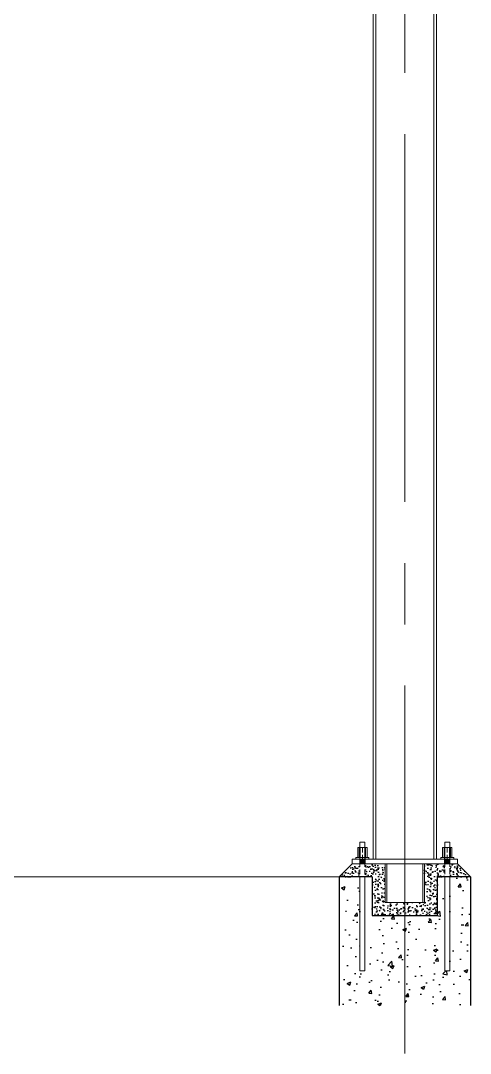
# Model space of a CAD drawing. Header units: metres. Extents: x 0 to 63075, y 0 to 44550.
# Drawn here: x 33308 to 35058, y 28978 to 32991 of the extents above; entities that cross this region are included whole.
import ezdxf

# ---------------------------------------------------------------- set-up
doc = ezdxf.new("R2010")
doc.units = ezdxf.units.M
doc.header["$LTSCALE"] = 75
doc.linetypes.add('CENTER2', pattern=[28.575, 19.05, -3.175, 3.175, -3.175])
doc.linetypes.add('DASHED2', pattern=[0.375, 0.25, -0.125])
for name, color, linetype in [('SC1', 7, 'CENTER2'), ('SDM', 7, 'Continuous'), ('SL1', 8, 'Continuous')]:
    doc.layers.add(name, color=color, linetype=linetype)

# ---------------------------------------------------------------- blocks, each defined once
blk = doc.blocks.new('A$C32abaae3')
at = {"layer": 'SL1'}
for points in [[(8264.3, 1530.1), (8264.3, 1511.1), (8244, 1511.1), (8244, 1530.1)], [(8594.3, 1530.1), (8594.3, 1511.1), (8574, 1511.1), (8574, 1530.1)]]:
    blk.add_hatch(color=256, dxfattribs=at).paths.add_polyline_path(points, flags=17)
h = blk.add_hatch(dxfattribs=at)
h.set_pattern_fill('AR-CONC', color=8, scale=5)
h.set_pattern_definition([(50, (6690.32, -8895.573), (35.86301, -3.13761), [3.75, -41.25]), (355, (6690.32, -8895.573), (-6.93757, 37.60961), [3, -33]), (100.45144, (6693.31, -8895.834), (28.92544, 34.472), [3.18701, -35.0571]), (46.1842, (6690.32, -8885.573), (53.36207, -8.27596), [5.625, -61.875]), (96.63564, (6694.767, -8886.26), (46.7331, 48.70593), [4.78052, -52.5857]), (351.18416, (6690.32, -8885.57), (46.7331, 48.70593), [4.5, -49.5]), (21, (6695.32, -8888.073), (29.84535, -20.130945), [3.75, -41.25]), (326, (6695.32, -8888.073), (12.16577, 36.2575), [3, -33]), (71.45144, (6697.807, -8889.75), (42.01112, 16.12656), [3.18701, -35.0571]), (37.5, (6690.32, -8895.573), (0.607993, 16.644693), [0, -32.6, 0, -33.5, 0, -33.125]), (7.5, (6690.32, -8895.573), (13.153477, 19.720586), [0, -19.1, 0, -31.85, 0, -12.625]), (327.5, (6679.17, -8895.573), (26.691122, -1.127744), [0, -12.5, 0, -39, 0, -51.75]), (317.5, (6674.17, -8895.573), (29.15931, 5.00525), [0, -16.25, 0, -25.9, 0, -36.75])])
h.paths.add_polyline_path([(8495.7, 1361.1), (8342.7, 1361.1), (8342.7, 1511.1), (8263.7, 1511.1), (8263.7, 1461.1), (8292.7, 1461.1), (8292.7, 1311.1), (8545.7, 1311.1), (8545.7, 1461.1), (8574.7, 1461.1), (8574.7, 1511.1), (8495.7, 1511.1)])
h.paths.add_polyline_path([(8593.7, 1461.1), (8674.2, 1461.1), (8674.2, 1461.1), (8624.2, 1511.1), (8593.7, 1511.1)])
h.paths.add_polyline_path([(8164.2, 1461.1), (8244.7, 1461.1), (8244.7, 1511.1), (8214.2, 1511.1)])
h = blk.add_hatch(dxfattribs=at)
h.set_pattern_fill('AR-CONC', color=8, scale=20)
h.set_pattern_definition([(50, (6690.32, -8895.57), (143.452, -12.5504), [15, -165]), (355, (6690.32, -8895.57), (-27.7503, 150.4384), [12, -132]), (100.4514, (6702.27, -8896.62), (115.7018, 137.888), [12.748, -140.2284]), (46.1842, (6690.32, -8855.57), (213.4483, -33.104), [22.5, -247.5]), (96.6356, (6708.1, -8858.33), (186.9324, 194.8237), [19.122, -210.3428]), (351.1842, (6690.32, -8855.57), (186.9324, 194.8237), [18, -198]), (21, (6710.32, -8865.57), (119.3814, -80.5238), [15, -165]), (326, (6710.32, -8865.57), (48.663, 145.03), [12, -132]), (71.4514, (6720.27, -8872.28), (168.0445, 64.5062), [12.748, -140.2284]), (37.5, (6690.32, -8895.57), (2.43197, 66.57877), [0, -130.4, 0, -134, 0, -132.5]), (7.5, (6690.32, -8895.57), (52.6139, 78.88234), [0, -76.4, 0, -127.4, 0, -50.5]), (327.5, (6645.72, -8895.57), (106.7645, -4.51097), [0, -50, 0, -156, 0, -207]), (317.5, (6625.72, -8895.57), (116.6372, 20.021), [0, -65, 0, -103.6, 0, -147])])
h.paths.add_polyline_path([(8593.7, 1096.1), (8579.4, 1096.1), (8574.7, 1096.1), (8574.7, 1461.1), (8545.7, 1461.1), (8545.7, 1311.1), (8292.7, 1311.1), (8292.7, 1461.1), (8263.7, 1461.1), (8263.7, 1096.1), (8249.4, 1096.1), (8244.7, 1096.1), (8244.7, 1461.1), (8164.2, 1461.1), (8164.2, 961.1), (8674.2, 961.1), (8674.2, 1461.1), (8593.7, 1461.1)])
at = {"layer": 'SL1', "lineweight": 0}
for p, q in [((8296.2, 10492.4), (8296.2, 1530.1)), ((8306.9, 10492.4), (8306.9, 1530.1)), ((8531.5, 10492.4), (8531.5, 1530.1)), ((8542.2, 10492.4), (8542.2, 1530.1)), ((8235.9, 1574.4), (8241.7, 1574.4)), ((8235.9, 1536.4), (8235.9, 1574.4)), ((8241.7, 1574.4), (8266.6, 1574.4)), ((8241.7, 1536.4), (8241.7, 1574.4)), ((8244.7, 1596.1), (8244.7, 1574.4)), ((8244.7, 1596.1), (8254.2, 1596.1)), ((8254.2, 1596.1), (8263.7, 1596.1)), ((8263.7, 1596.1), (8263.7, 1574.4)), ((8266.6, 1536.4), (8266.6, 1574.4)), ((8272.4, 1574.4), (8266.6, 1574.4)), ((8272.4, 1536.4), (8272.4, 1574.4)), ((8565.9, 1536.4), (8565.9, 1574.4)), ((8571.7, 1574.4), (8565.9, 1574.4)), ((8571.7, 1536.4), (8571.7, 1574.4)), ((8571.7, 1574.4), (8596.6, 1574.4)), ((8574.7, 1596.1), (8574.7, 1574.4)), ((8593.7, 1596.1), (8574.7, 1596.1)), ((8593.7, 1596.1), (8593.7, 1574.4)), ((8602.4, 1574.4), (8596.6, 1574.4)), ((8596.6, 1574.4), (8596.6, 1536.4)), ((8602.4, 1536.4), (8602.4, 1574.4)), ((8214.2, 1530.1), (8624.2, 1530.1)), ((8214.2, 1511.1), (8214.2, 1530.1)), ((8229.2, 1530.1), (8229.2, 1536.4)), ((8229.2, 1536.4), (8279.2, 1536.4)), ((8229.2, 1530.1), (8279.2, 1530.1)), ((8266.6, 1536.4), (8241.7, 1536.4)), ((8244, 1530.1), (8244, 1536.4)), ((8244, 1511.1), (8244, 1530.1)), ((8244, 1511.1), (8244, 1530.1)), ((8244, 1511.1), (8244, 1530.1)), ((8254.2, 1530.1), (8254.2, 1536.4)), ((8254.2, 1511.1), (8254.2, 1530.1)), ((8254.2, 1511.1), (8254.2, 1530.1)), ((8254.2, 1511.1), (8254.2, 1530.1)), ((8264.3, 1530.1), (8264.3, 1536.4)), ((8264.3, 1511.1), (8264.3, 1530.1)), ((8264.3, 1511.1), (8264.3, 1530.1)), ((8264.3, 1511.1), (8264.3, 1530.1)), ((8279.2, 1530.1), (8279.2, 1536.4)), ((8559.2, 1530.1), (8559.2, 1536.4)), ((8559.2, 1536.4), (8609.2, 1536.4)), ((8559.2, 1530.1), (8609.2, 1530.1)), ((8596.6, 1536.4), (8571.7, 1536.4)), ((8574, 1530.1), (8574, 1536.4)), ((8574, 1511.1), (8574, 1530.1)), ((8574, 1511.1), (8574, 1530.1)), ((8574, 1511.1), (8574, 1530.1)), ((8584.2, 1530.1), (8584.2, 1536.4)), ((8584.2, 1511.1), (8584.2, 1530.1)), ((8584.2, 1511.1), (8584.2, 1530.1)), ((8584.2, 1511.1), (8584.2, 1530.1)), ((8594.3, 1530.1), (8594.3, 1536.4)), ((8594.3, 1511.1), (8594.3, 1530.1)), ((8594.3, 1511.1), (8594.3, 1530.1)), ((8594.3, 1511.1), (8594.3, 1530.1)), ((8609.2, 1530.1), (8609.2, 1536.4)), ((8624.2, 1530.1), (8624.2, 1511.1)), ((8624.2, 1511.1), (8214.2, 1511.1)), ((8214.2, 1511.1), (8624.2, 1511.1)), ((8342.7, 1511.1), (8342.7, 1361.1)), ((8349.8, 1511.1), (8349.8, 1361.1)), ((8488.6, 1361.1), (8488.6, 1511.1)), ((8495.7, 1361.1), (8495.7, 1511.1)), ((8244.7, 1461.1), (8244.7, 1096.1)), ((8263.7, 1461.1), (8263.7, 1096.1)), ((8574.7, 1461.1), (8574.7, 1096.1)), ((8593.7, 1461.1), (8593.7, 1096.1)), ((8342.7, 1361.1), (8495.7, 1361.1)), ((8244.7, 1096.1), (8263.7, 1096.1)), ((8574.7, 1096.1), (8579.4, 1096.1)), ((8593.7, 1096.1), (8579.4, 1096.1))]:
    blk.add_line(p, q, dxfattribs=at)
at = {"layer": 'SL1', "linetype": 'DASHED2', "lineweight": 0}
for p, q in [((8266.6, 1574.4), (8241.7, 1574.4)), ((8241.7, 1574.4), (8266.6, 1574.4)), ((8244.5, 1536.4), (8244.5, 1574.4)), ((8244.7, 1574.4), (8244.7, 1461.1)), ((8245, 1536.4), (8245, 1574.4)), ((8245, 1536.4), (8245, 1574.4)), ((8245, 1574.4), (8245, 1536.4)), ((8254.2, 1596.1), (8245.9, 1596.1)), ((8254.2, 1574.4), (8254.2, 1536.4)), ((8263.3, 1536.4), (8263.3, 1574.4)), ((8263.3, 1536.4), (8263.3, 1574.4)), ((8263.3, 1574.4), (8263.3, 1536.4)), ((8263.7, 1574.4), (8263.7, 1461.1)), ((8263.8, 1536.4), (8263.8, 1574.4)), ((8596.6, 1574.4), (8571.7, 1574.4)), ((8571.7, 1574.4), (8596.6, 1574.4)), ((8574.5, 1536.4), (8574.5, 1574.4)), ((8574.7, 1596.1), (8584.2, 1596.1)), ((8574.7, 1574.4), (8574.7, 1461.1)), ((8575, 1574.4), (8575, 1536.4)), ((8575, 1536.4), (8575, 1574.4)), ((8575, 1536.4), (8575, 1574.4)), ((8584.2, 1574.4), (8584.2, 1536.4)), ((8593.3, 1574.4), (8593.3, 1536.4)), ((8593.3, 1536.4), (8593.3, 1574.4)), ((8593.3, 1536.4), (8593.3, 1574.4)), ((8593.7, 1574.4), (8593.7, 1461.1)), ((8593.8, 1536.4), (8593.8, 1574.4)), ((8279.2, 1536.4), (8229.2, 1536.4)), ((8229.2, 1530.1), (8229.2, 1536.4)), ((8229.2, 1530.1), (8229.2, 1536.4)), ((8279.2, 1536.4), (8229.2, 1536.4)), ((8279.2, 1530.1), (8229.2, 1530.1)), ((8279.2, 1530.1), (8229.2, 1530.1)), ((8235.9, 1536.4), (8272.4, 1536.4)), ((8241.7, 1536.4), (8266.6, 1536.4)), ((8279.2, 1530.1), (8279.2, 1536.4)), ((8279.2, 1530.1), (8279.2, 1536.4)), ((8559.2, 1530.1), (8559.2, 1536.4)), ((8609.2, 1536.4), (8559.2, 1536.4)), ((8609.2, 1536.4), (8559.2, 1536.4)), ((8559.2, 1530.1), (8559.2, 1536.4)), ((8609.2, 1530.1), (8559.2, 1530.1)), ((8609.2, 1530.1), (8559.2, 1530.1)), ((8602.4, 1536.4), (8565.9, 1536.4)), ((8596.6, 1536.4), (8571.7, 1536.4)), ((8609.2, 1530.1), (8609.2, 1536.4)), ((8609.2, 1530.1), (8609.2, 1536.4)), ((8263.7, 1096.1), (8249.4, 1096.1)), ((8579.4, 1096.1), (8592.4, 1096.1))]:
    blk.add_line(p, q, dxfattribs=at)
at = {"layer": 'SL1', "color": 8}
for p, q in [((8164.2, 1461.1), (8214.2, 1511.1)), ((8624.2, 1511.1), (8674.2, 1461.1)), ((8292.7, 1461.1), (8164.2, 1461.1)), ((8164.2, 1461.1), (8164.2, 961.1)), ((8292.7, 1461.1), (8292.7, 1311.1)), ((8545.7, 1311.1), (8545.7, 1461.1)), ((8674.2, 1461.1), (8545.7, 1461.1)), ((8674.2, 1461.1), (8674.2, 961.1)), ((8292.7, 1311.1), (8545.7, 1311.1))]:
    blk.add_line(p, q, dxfattribs=at)

msp = doc.modelspace()

# ---------------------------------------------------------------- linework, layer by layer
at = {"layer": 'SC1', "lineweight": 0}
msp.add_line((34803, 28978.2), (34803, 40124.4), dxfattribs=at)
at = {"layer": 'SDM', "lineweight": 0}
msp.add_line((32181.3, 29664.3), (34548, 29664.3), dxfattribs=at)

# ---------------------------------------------------------------- block references
at = {"layer": 'SDM'}
msp.add_blockref('A$C32abaae3', (26383.8, 28203.1), dxfattribs=at)

doc.saveas('drawing.dxf')
